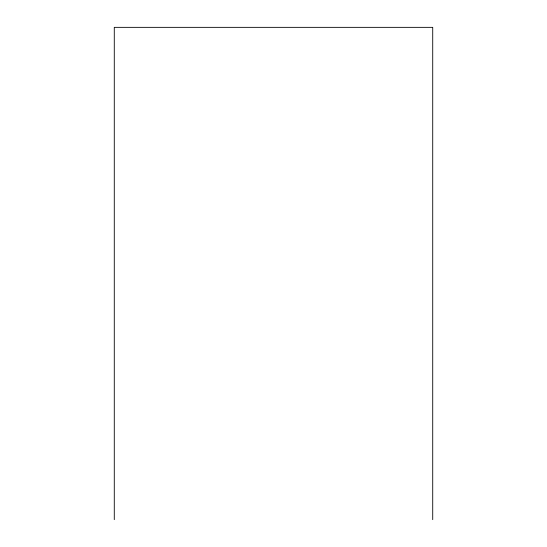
<?xml version="1.0" encoding="UTF-8"?>
<svg xmlns="http://www.w3.org/2000/svg" width="547" height="547" viewBox="0 0 547 547"><rect width="100%" height="100%" fill="white"/><g stroke="black" fill="none" stroke-linecap="round" stroke-linejoin="round"><path stroke-width="0.82" d="M432.718 519.65L432.718 27.35L114.282 27.35L114.282 519.65"/></g></svg>
